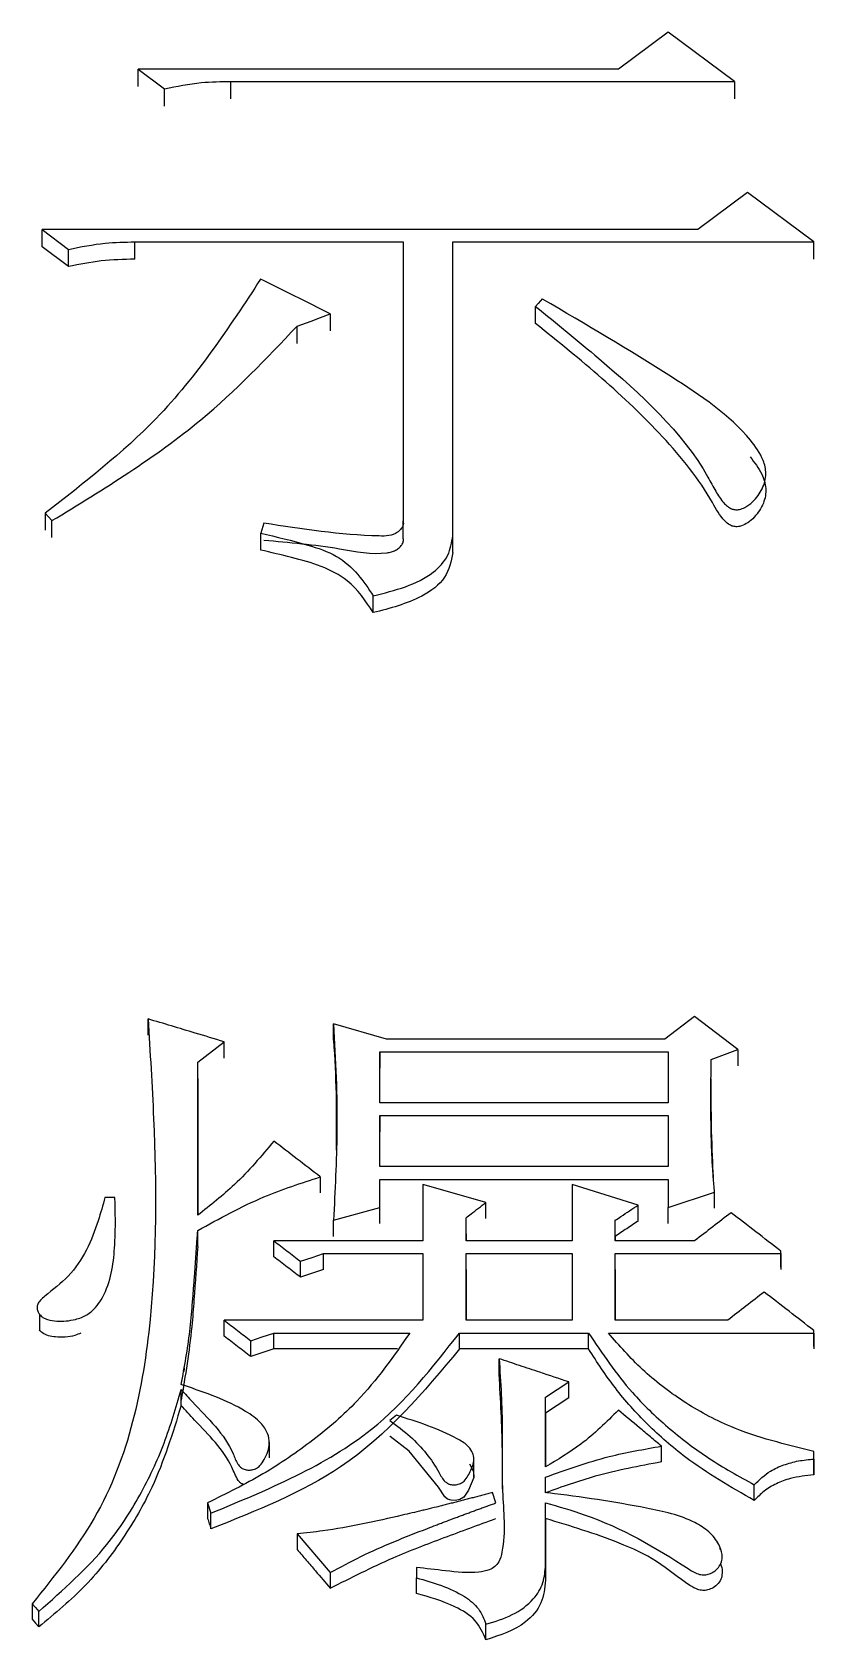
# Model space of a CAD drawing. Header units: millimetres. Extents: x 2028 to 4172, y 863 to 2379.
# Drawn here: x 2530.63 to 2533.18, y 2188.14 to 2193.39 of the extents above; entities that cross this region are included whole.
import ezdxf

# ---------------------------------------------------------------- set-up
doc = ezdxf.new("R2010")
doc.units = ezdxf.units.MM

msp = doc.modelspace()

# ---------------------------------------------------------------- linework, layer by layer
at = {"color": 7, "linetype": 'Continuous', "lineweight": 25}
for p, q in [((2532.7026, 2193.386), (2532.5403, 2193.2656)), ((2532.9189, 2193.2254), (2532.7026, 2193.386)), ((2530.9718, 2193.2656), (2531.0584, 2193.2013)), ((2530.9718, 2193.2086), (2530.9718, 2193.2656)), ((2531.2747, 2193.2254), (2532.9189, 2193.2254)), ((2531.2747, 2193.1685), (2531.2747, 2193.2254)), ((2532.9189, 2193.2254), (2532.9189, 2193.1685)), ((2531.0584, 2193.1444), (2531.0584, 2193.2013)), ((2532.9622, 2192.8631), (2532.7999, 2192.742)), ((2533.1786, 2192.7016), (2532.9622, 2192.8631)), ((2530.6581, 2192.742), (2530.7447, 2192.6774)), ((2532.7999, 2192.742), (2530.6581, 2192.742)), ((2530.6581, 2192.6857), (2530.6581, 2192.742)), ((2530.961, 2192.7016), (2531.8372, 2192.7016)), ((2530.961, 2192.6453), (2530.961, 2192.7016)), ((2531.8372, 2192.7016), (2531.8372, 2191.7921)), ((2531.9995, 2192.7016), (2533.1786, 2192.7016)), ((2531.9995, 2191.7431), (2531.9995, 2192.7016)), ((2531.9995, 2192.6453), (2531.9995, 2192.7016)), ((2533.1786, 2192.6453), (2533.1786, 2192.7016)), ((2530.7447, 2192.6209), (2530.6581, 2192.6855)), ((2530.7447, 2192.6211), (2530.7447, 2192.6774)), ((2532.27, 2192.4351), (2532.27, 2192.4913)), ((2531.5992, 2192.4669), (2531.5992, 2192.411)), ((2531.4909, 2192.3705), (2531.4909, 2192.4264)), ((2530.6689, 2191.8166), (2530.6905, 2191.7922)), ((2530.6689, 2191.8166), (2530.6689, 2191.7613)), ((2530.6905, 2191.737), (2530.6905, 2191.7922)), ((2531.3829, 2191.7839), (2531.3721, 2191.7513)), ((2531.8372, 2191.7368), (2531.8372, 2191.7921)), ((2531.9995, 2191.6879), (2531.9995, 2191.7431)), ((2531.7399, 2191.4922), (2531.7399, 2191.547)), ((2531.0042, 2190.1134), (2531.0042, 2190.1666)), ((2531.7831, 2190.1002), (2531.6101, 2190.15)), ((2531.6101, 2190.0968), (2531.6101, 2190.15)), ((2532.7892, 2190.1749), (2532.6918, 2190.1002)), ((2532.9298, 2190.067), (2532.7892, 2190.1749)), ((2531.1666, 2190.0255), (2531.2531, 2190.0919)), ((2531.2531, 2190.0389), (2531.2531, 2190.0919)), ((2532.6918, 2190.1002), (2531.7831, 2190.1002)), ((2531.1666, 2189.526), (2531.1666, 2190.0255)), ((2531.1666, 2189.9725), (2531.1666, 2190.0255)), ((2531.7615, 2190.0587), (2532.7026, 2190.0587)), ((2531.7615, 2189.8925), (2531.7615, 2190.0587)), ((2531.7615, 2190.0587), (2531.7615, 2190.0057)), ((2532.7026, 2190.0587), (2532.7026, 2189.8925)), ((2532.8432, 2190.0338), (2532.9298, 2190.067)), ((2532.8432, 2189.9808), (2532.8432, 2190.0338)), ((2532.9298, 2190.067), (2532.9298, 2190.014)), ((2531.1666, 2189.9725), (2531.1666, 2189.5305)), ((2531.7615, 2189.8925), (2531.7615, 2190.0057)), ((2531.6186, 2189.9117), (2531.6186, 2189.7378)), ((2532.7026, 2189.8925), (2531.7615, 2189.8925)), ((2531.7615, 2189.851), (2532.7026, 2189.851)), ((2531.7615, 2189.6845), (2531.7615, 2189.851)), ((2531.7615, 2189.851), (2531.7615, 2189.7982)), ((2532.7026, 2189.851), (2532.7026, 2189.6845)), ((2531.7615, 2189.6845), (2531.7615, 2189.7982)), ((2532.7026, 2189.6845), (2531.7615, 2189.6845)), ((2531.5668, 2189.6511), (2531.5668, 2189.5987)), ((2531.7615, 2189.6428), (2532.7026, 2189.6428)), ((2531.7615, 2189.5511), (2531.7615, 2189.6428)), ((2531.7615, 2189.5903), (2531.7615, 2189.6428)), ((2531.9021, 2189.6261), (2531.9021, 2189.4426)), ((2532.3889, 2189.6261), (2532.3889, 2189.4426)), ((2532.7026, 2189.6428), (2532.7026, 2189.5511)), ((2532.7026, 2189.5511), (2532.8541, 2189.6011)), ((2532.8541, 2189.5487), (2532.8541, 2189.6011)), ((2530.8961, 2189.5844), (2530.8636, 2189.5844)), ((2531.6101, 2189.5094), (2531.7615, 2189.5511)), ((2531.7615, 2189.4987), (2531.7615, 2189.5903)), ((2531.7615, 2189.4987), (2531.7615, 2189.5511)), ((2532.1077, 2189.5154), (2532.1077, 2189.5678)), ((2532.6053, 2189.5071), (2532.6053, 2189.5594)), ((2532.7026, 2189.4987), (2532.7026, 2189.5511)), ((2530.898, 2189.5073), (2530.898, 2189.5077)), ((2531.6101, 2189.4571), (2531.6101, 2189.5094)), ((2532.0428, 2189.4426), (2532.0428, 2189.5177)), ((2532.0428, 2189.4654), (2532.0428, 2189.5177)), ((2532.5295, 2189.4426), (2532.5295, 2189.5094)), ((2532.5295, 2189.4571), (2532.5295, 2189.5094)), ((2531.1666, 2189.4237), (2531.1666, 2189.476)), ((2531.9021, 2189.4426), (2531.4154, 2189.4426)), ((2531.4154, 2189.3904), (2531.4154, 2189.4426)), ((2532.0428, 2189.4654), (2532.0428, 2189.4426)), ((2532.3889, 2189.4426), (2532.0428, 2189.4426)), ((2532.5295, 2189.4571), (2532.5295, 2189.4426)), ((2532.7892, 2189.4426), (2532.5295, 2189.4426)), ((2531.5776, 2189.4008), (2531.9021, 2189.4008)), ((2531.5776, 2189.3487), (2531.5776, 2189.4008)), ((2531.9021, 2189.4008), (2531.9021, 2189.1834)), ((2532.0428, 2189.4008), (2532.3889, 2189.4008)), ((2532.0428, 2189.1834), (2532.0428, 2189.4008)), ((2532.0428, 2189.3487), (2532.0428, 2189.4008)), ((2532.3889, 2189.4008), (2532.3889, 2189.1834)), ((2532.5295, 2189.4008), (2533.0704, 2189.4008)), ((2532.5295, 2189.1834), (2532.5295, 2189.4008)), ((2532.5295, 2189.3487), (2532.5295, 2189.4008)), ((2533.0704, 2189.4008), (2533.0704, 2189.4092)), ((2533.0704, 2189.357), (2533.0704, 2189.4092)), ((2533.0704, 2189.4008), (2533.0704, 2189.3487)), ((2531.5019, 2189.3236), (2531.5019, 2189.3758)), ((2531.5776, 2189.3487), (2531.5019, 2189.3236)), ((2532.0428, 2189.3487), (2532.0428, 2189.1834)), ((2532.5295, 2189.3487), (2532.5295, 2189.1834)), ((2530.6495, 2189.2037), (2530.6495, 2189.1515)), ((2531.9021, 2189.1834), (2531.2531, 2189.1834)), ((2532.3889, 2189.1834), (2532.0428, 2189.1834)), ((2532.8973, 2189.1834), (2532.5295, 2189.1834)), ((2531.4154, 2189.1416), (2531.8588, 2189.1416)), ((2531.4154, 2189.0897), (2531.4154, 2189.1416)), ((2532.0211, 2189.1416), (2532.443, 2189.1416)), ((2532.0211, 2189.0897), (2532.0211, 2189.1416)), ((2532.443, 2189.0897), (2532.443, 2189.1416)), ((2532.5079, 2189.1416), (2533.1786, 2189.1416)), ((2533.1786, 2189.1416), (2533.1786, 2189.1499)), ((2533.1786, 2189.0981), (2533.1786, 2189.1499)), ((2533.1786, 2189.1416), (2533.1786, 2189.0897)), ((2531.3396, 2189.0646), (2531.3396, 2189.1164)), ((2531.4154, 2189.0897), (2531.3396, 2189.0646)), ((2531.8186, 2189.0897), (2531.4154, 2189.0897)), ((2532.443, 2189.0897), (2532.0211, 2189.0897)), ((2532.1509, 2189.0061), (2532.1509, 2189.0578)), ((2532.3024, 2188.932), (2532.3781, 2188.9823)), ((2532.3781, 2188.9307), (2532.3781, 2188.9823)), ((2531.1125, 2188.9056), (2531.1125, 2188.9572)), ((2532.3024, 2188.7053), (2532.3024, 2188.932)), ((2532.3024, 2188.8805), (2532.3024, 2188.932)), ((2532.3781, 2188.9307), (2532.3024, 2188.8805)), ((2531.8157, 2188.8733), (2531.794, 2188.8565)), ((2532.3024, 2188.8805), (2532.3024, 2188.7053)), ((2531.4004, 2188.7345), (2531.4004, 2188.7861)), ((2532.681, 2188.7211), (2532.681, 2188.7725)), ((2532.0679, 2188.6718), (2532.0679, 2188.7234)), ((2533.1786, 2188.7305), (2533.1786, 2188.7557)), ((2533.1786, 2188.7305), (2533.1786, 2188.6792)), ((2532.3024, 2188.6211), (2532.3024, 2188.6716)), ((2532.3024, 2188.6204), (2532.3024, 2188.6716)), ((2532.1401, 2188.5875), (2532.1293, 2188.6212)), ((2532.9839, 2188.5952), (2532.9839, 2188.6464)), ((2531.199, 2188.5875), (2531.2098, 2188.5539)), ((2531.2098, 2188.5028), (2531.2098, 2188.5539)), ((2532.3024, 2188.3853), (2532.3024, 2188.5875)), ((2532.3024, 2188.5364), (2532.3024, 2188.5875)), ((2532.3024, 2188.5364), (2532.3024, 2188.3345)), ((2531.4911, 2188.4865), (2531.5993, 2188.3601)), ((2531.4911, 2188.4865), (2531.4911, 2188.4355)), ((2532.8731, 2188.4359), (2532.8731, 2188.4405)), ((2531.5993, 2188.3601), (2531.5993, 2188.3092)), ((2531.8805, 2188.3768), (2531.8805, 2188.3432)), ((2531.8805, 2188.2924), (2531.8805, 2188.3432)), ((2532.3024, 2188.3853), (2532.3024, 2188.3345)), ((2530.6258, 2188.2587), (2530.6258, 2188.208)), ((2530.6473, 2188.1828), (2530.6473, 2188.2335)), ((2532.1077, 2188.1407), (2532.1077, 2188.1913))]:
    msp.add_line(p, q, dxfattribs=at)
at = {"color": 7, "linetype": 'Continuous', "lineweight": 25, "flags": 128}
for points in [[(2532.5403, 2193.2656), (2531.9934, 2193.2656), (2530.9718, 2193.2656)], [(2532.2916, 2192.5156), (2532.2861, 2192.5094), (2532.278, 2192.5004), (2532.2699, 2192.4913)], [(2531.491, 2192.4264), (2531.5366, 2192.4435), (2531.5679, 2192.4552), (2531.5992, 2192.4669)], [(2531.3721, 2191.6962), (2531.3721, 2191.7185), (2531.3721, 2191.7349), (2531.3721, 2191.7513)], [(2532.1077, 2189.5678), (2532.0049, 2189.5969), (2531.9021, 2189.6261)], [(2532.6053, 2189.5594), (2532.4971, 2189.5928), (2532.3889, 2189.6261)], [(2531.5019, 2189.3758), (2531.5398, 2189.3883), (2531.5776, 2189.4008)], [(2531.2531, 2189.1315), (2531.2531, 2189.1445), (2531.2531, 2189.1575), (2531.2531, 2189.1704), (2531.2531, 2189.1834)], [(2531.3396, 2189.1164), (2531.3775, 2189.129), (2531.4154, 2189.1416)], [(2532.054, 2188.7152), (2532.0669, 2188.6897), (2532.0677, 2188.6702), (2532.0511, 2188.6286), (2532.035, 2188.6065), (2532.023, 2188.599), (2532.0088, 2188.5955), (2531.9937, 2188.5962), (2531.9824, 2188.6002), (2531.9733, 2188.6071), (2531.9527, 2188.6386), (2531.8568, 2188.7558), (2531.7947, 2188.8046), (2531.794, 2188.8051), (2531.794, 2188.8051)], [(2533.1786, 2188.7044), (2533.1786, 2188.7215), (2533.1786, 2188.7386), (2533.1786, 2188.7557)], [(2533.1786, 2188.6792), (2533.1786, 2188.6878), (2533.1786, 2188.6933), (2533.1786, 2188.6989), (2533.1786, 2188.7044)], [(2531.199, 2188.5875), (2531.199, 2188.5665), (2531.199, 2188.5514), (2531.199, 2188.5364)], [(2530.6258, 2188.2587), (2530.6366, 2188.2461), (2530.6473, 2188.2335)], [(2530.6258, 2188.208), (2530.6312, 2188.2017), (2530.6366, 2188.1954), (2530.6473, 2188.1828)]]:
    msp.add_lwpolyline(points, dxfattribs=at)
at = {"color": 7, "linetype": 'Continuous', "lineweight": 25}
for points, knots in [([(2531.0584, 2193.2013), (2531.0981, 2193.2093), (2531.1693, 2193.2236), (2531.2424, 2193.2249), (2531.2747, 2193.2254)], [0, 0, 0, 0, 0.5588349, 1, 1, 1, 1]), ([(2530.7447, 2192.6774), (2530.7844, 2192.6854), (2530.8556, 2192.6998), (2530.9287, 2192.701), (2530.961, 2192.7016)], [0, 0, 0, 0, 0.558835, 1, 1, 1, 1]), ([(2530.961, 2192.6452), (2530.9243, 2192.6444), (2530.8511, 2192.6429), (2530.7801, 2192.6283), (2530.7447, 2192.6209)], [0, 0, 0, 0, 0.501146, 1, 1, 1, 1]), ([(2531.372, 2192.5803), (2531.2683, 2192.4224), (2531.0815, 2192.1377), (2530.796, 2191.9155), (2530.6689, 2191.8166)], [0, 0, 0, 0, 0.554743, 1, 1, 1, 1]), ([(2531.5992, 2192.4669), (2531.5704, 2192.4813), (2531.5181, 2192.5074), (2531.4424, 2192.5452), (2531.3955, 2192.5686), (2531.372, 2192.5803)], [0, 0, 0, 0, 0.380598, 0.690299, 1, 1, 1, 1]), ([(2532.27, 2192.4913), (2532.339, 2192.4351), (2532.5469, 2192.2657), (2532.7637, 2192.0679), (2532.8563, 2191.89), (2532.8768, 2191.8575), (2532.8959, 2191.8385), (2532.9093, 2191.83), (2532.9234, 2191.8272), (2532.9379, 2191.8286), (2532.9579, 2191.8364), (2532.9857, 2191.858), (2533.0129, 2191.8954), (2533.0257, 2191.9435), (2533.0125, 2191.9998), (2532.9272, 2192.121), (2532.6717, 2192.2928), (2532.434, 2192.4323), (2532.2919, 2192.5154), (2532.2916, 2192.5156)], [0, 0, 0, 0, 0.129751, 0.390615, 0.417722, 0.440785, 0.449026, 0.457344, 0.462695, 0.468033, 0.476543, 0.491684, 0.518141, 0.545407, 0.56857, 0.608449, 0.76773, 0.999424, 1, 1, 1, 1]), ([(2532.9704, 2192.0002), (2532.9844, 2191.982), (2533.0088, 2191.9504), (2533.0254, 2191.8974), (2533.0165, 2191.8472), (2532.9918, 2191.8097), (2532.965, 2191.7859), (2532.9457, 2191.7755), (2532.9287, 2191.7718), (2532.9151, 2191.773), (2532.9006, 2191.7795), (2532.8734, 2191.8033), (2532.8191, 2191.9093), (2532.6897, 2192.0686), (2532.4886, 2192.2593), (2532.343, 2192.3764), (2532.27, 2192.4351)], [0, 0, 0, 0, 0.056587, 0.098625, 0.141053, 0.187023, 0.208835, 0.226448, 0.236596, 0.246842, 0.255499, 0.27218, 0.331955, 0.555309, 0.776815, 1, 1, 1, 1]), ([(2530.6905, 2191.7922), (2530.8601, 2191.8956), (2531.1606, 2192.0789), (2531.3907, 2192.321), (2531.491, 2192.4265)], [0, 0, 0, 0, 0.564156, 1, 1, 1, 1]), ([(2531.3721, 2191.7513), (2531.4236, 2191.7392), (2531.5081, 2191.7195), (2531.6226, 2191.6817), (2531.6923, 2191.6187), (2531.7241, 2191.5707), (2531.7399, 2191.547)], [0, 0, 0, 0, 0.34927, 0.57275, 0.788452, 1, 1, 1, 1]), ([(2531.837, 2191.792), (2531.8375, 2191.7891), (2531.8387, 2191.7832), (2531.8362, 2191.7732), (2531.8297, 2191.763), (2531.8153, 2191.7507), (2531.7906, 2191.7415), (2531.6421, 2191.7441), (2531.5073, 2191.7648), (2531.3829, 2191.7839)], [0, 0, 0, 0, 0.021761, 0.042896, 0.073473, 0.104863, 0.166644, 0.230755, 1, 1, 1, 1]), ([(2531.3829, 2191.7287), (2531.465, 2191.7215), (2531.5985, 2191.7099), (2531.7386, 2191.6794), (2531.7995, 2191.6898), (2531.813, 2191.6951), (2531.8247, 2191.703), (2531.8336, 2191.7129), (2531.8377, 2191.7226), (2531.8384, 2191.7307), (2531.8374, 2191.7347), (2531.837, 2191.7368)], [0, 0, 0, 0, 0.505401, 0.821161, 0.85106, 0.880945, 0.911279, 0.941153, 0.970244, 0.984887, 1, 1, 1, 1]), ([(2531.7399, 2191.547), (2531.8112, 2191.5648), (2531.9094, 2191.5893), (2531.9891, 2191.6764), (2531.996, 2191.7211), (2531.9995, 2191.7431)], [0, 0, 0, 0, 0.574617, 0.790317, 1, 1, 1, 1]), ([(2531.7399, 2191.492), (2531.7153, 2191.5298), (2531.6743, 2191.5927), (2531.5704, 2191.6461), (2531.4726, 2191.673), (2531.4056, 2191.6884), (2531.3721, 2191.6961)], [0, 0, 0, 0, 0.328257, 0.547892, 0.773338, 1, 1, 1, 1]), ([(2531.9995, 2191.6879), (2531.9939, 2191.6597), (2531.9825, 2191.6021), (2531.8826, 2191.5288), (2531.7946, 2191.5061), (2531.7399, 2191.492)], [0, 0, 0, 0, 0.266546, 0.544071, 1, 1, 1, 1]), ([(2531.0042, 2190.1666), (2531.011, 2190.058), (2531.0313, 2189.7325), (2531.0338, 2189.1865), (2530.9203, 2188.625), (2530.6988, 2188.3494), (2530.6259, 2188.2587)], [0, 0, 0, 0, 0.1662225, 0.4984072, 0.8349853, 1, 1, 1, 1]), ([(2531.2531, 2190.0919), (2531.2214, 2190.1014), (2531.164, 2190.1186), (2531.0811, 2190.1435), (2531.0299, 2190.1589), (2531.0043, 2190.1666)], [0, 0, 0, 0, 0.382595, 0.691297, 1, 1, 1, 1]), ([(2531.6101, 2190.15), (2531.6133, 2190.0917), (2531.6198, 2189.9752), (2531.6229, 2189.7616), (2531.615, 2189.6062), (2531.6101, 2189.5094)], [0, 0, 0, 0, 0.273666, 0.547375, 1, 1, 1, 1]), ([(2531.6101, 2190.0968), (2531.6136, 2190.0386), (2531.6173, 2189.9765), (2531.6183, 2189.9142), (2531.6184, 2189.9103)], [0, 0, 0, 0, 0.937412, 1, 1, 1, 1]), ([(2532.8541, 2189.6011), (2532.8527, 2189.6176), (2532.8507, 2189.6423), (2532.8466, 2189.7), (2532.8446, 2189.7454), (2532.8435, 2189.7866), (2532.8432, 2189.799), (2532.843, 2189.8113), (2532.8428, 2189.8237), (2532.8426, 2189.836), (2532.8425, 2189.8484), (2532.8424, 2189.8608), (2532.8423, 2189.8772), (2532.8423, 2189.8937), (2532.8423, 2189.9102), (2532.8423, 2189.9225), (2532.8423, 2189.9328), (2532.8424, 2189.9411), (2532.8424, 2189.9493), (2532.8425, 2189.9575), (2532.8426, 2189.9658), (2532.8426, 2189.9719), (2532.8427, 2189.9781), (2532.8427, 2189.9843), (2532.8428, 2189.9905), (2532.8428, 2189.9966), (2532.8429, 2190.0028), (2532.843, 2190.009), (2532.843, 2190.0151), (2532.8431, 2190.0234), (2532.8432, 2190.0296), (2532.8432, 2190.0338)], [0, 0, 0, 0, 0.114246, 0.171369, 0.39989, 0.428452, 0.457013, 0.485575, 0.514136, 0.542697, 0.571259, 0.59982, 0.628382, 0.685505, 0.714066, 0.742627, 0.771189, 0.785469, 0.79975, 0.828312, 0.842592, 0.856873, 0.871154, 0.885434, 0.899715, 0.913996, 0.928276, 0.942557, 0.956838, 0.971119, 1, 1, 1, 1]), ([(2532.8505, 2189.6494), (2532.8505, 2189.6494), (2532.8505, 2189.6494), (2532.8505, 2189.6503), (2532.8487, 2189.6854), (2532.8446, 2189.7825), (2532.8435, 2189.8816), (2532.8433, 2189.9364), (2532.8432, 2189.9617), (2532.8432, 2189.9677), (2532.8432, 2189.9703), (2532.8432, 2189.9707), (2532.8432, 2189.9708)], [0, 0, 0, 0, 0.00255, 0.007632, 0.020222, 0.476157, 0.750202, 0.924211, 0.964421, 0.979196, 0.990878, 1, 1, 1, 1]), ([(2531.4153, 2189.7677), (2531.3744, 2189.7191), (2531.3007, 2189.6315), (2531.2078, 2189.5585), (2531.1666, 2189.526)], [0, 0, 0, 0, 0.556386, 1, 1, 1, 1]), ([(2531.5668, 2189.6511), (2531.5416, 2189.6706), (2531.4911, 2189.7095), (2531.4406, 2189.7483), (2531.4153, 2189.7677)], [0, 0, 0, 0, 0.500003, 1, 1, 1, 1]), ([(2531.1666, 2189.476), (2531.2372, 2189.515), (2531.3637, 2189.5851), (2531.5045, 2189.6309), (2531.5668, 2189.6511)], [0, 0, 0, 0, 0.5578888, 1, 1, 1, 1]), ([(2530.8636, 2189.5844), (2530.8566, 2189.559), (2530.8319, 2189.4693), (2530.7791, 2189.3485), (2530.688, 2189.2792), (2530.6532, 2189.2499), (2530.6438, 2189.2371), (2530.6411, 2189.2244), (2530.6434, 2189.2127), (2530.65, 2189.2016), (2530.6611, 2189.1918), (2530.6803, 2189.1832), (2530.7168, 2189.1785), (2530.7615, 2189.1825), (2530.8057, 2189.1992), (2530.841, 2189.2306), (2530.8853, 2189.3093), (2530.8988, 2189.4334), (2530.8979, 2189.5359), (2530.8961, 2189.584), (2530.8961, 2189.5844)], [0, 0, 0, 0, 0.0801741, 0.2833022, 0.3768882, 0.3951622, 0.4106034, 0.4221834, 0.4337475, 0.4459485, 0.4596218, 0.4747566, 0.5015385, 0.5546435, 0.5898789, 0.6251459, 0.6851674, 0.8527528, 0.9985461, 1, 1, 1, 1]), ([(2532.0428, 2189.5177), (2532.0482, 2189.5219), (2532.0617, 2189.5323), (2532.0833, 2189.549), (2532.0996, 2189.5615), (2532.1077, 2189.5678)], [0, 0, 0, 0, 0.250001, 0.625, 1, 1, 1, 1]), ([(2532.5295, 2189.5094), (2532.5359, 2189.5135), (2532.5516, 2189.524), (2532.5769, 2189.5407), (2532.5958, 2189.5532), (2532.6053, 2189.5594)], [0, 0, 0, 0, 0.250001, 0.625, 1, 1, 1, 1]), ([(2532.6053, 2189.5071), (2532.5926, 2189.4987), (2532.5674, 2189.4821), (2532.5422, 2189.4654), (2532.5295, 2189.4571)], [0, 0, 0, 0, 0.4999968, 1, 1, 1, 1]), ([(2532.9081, 2189.5344), (2532.8883, 2189.5191), (2532.8487, 2189.4885), (2532.809, 2189.4579), (2532.7892, 2189.4426)], [0, 0, 0, 0, 0.4999996, 1, 1, 1, 1]), ([(2533.0704, 2189.4092), (2533.0434, 2189.4301), (2532.9893, 2189.4718), (2532.9352, 2189.5135), (2532.9081, 2189.5344)], [0, 0, 0, 0, 0.499999, 1, 1, 1, 1]), ([(2531.1125, 2188.974), (2531.1232, 2189.0317), (2531.1394, 2189.1182), (2531.147, 2189.2127), (2531.1504, 2189.2527), (2531.1516, 2189.2672), (2531.1524, 2189.2781), (2531.1533, 2189.2889), (2531.1541, 2189.2998), (2531.1548, 2189.3089), (2531.1555, 2189.318), (2531.1561, 2189.3252), (2531.1566, 2189.3325), (2531.1571, 2189.3397), (2531.1577, 2189.347), (2531.1583, 2189.3561), (2531.1588, 2189.3633), (2531.1595, 2189.3724), (2531.16, 2189.3796), (2531.1605, 2189.3869), (2531.161, 2189.3941), (2531.1615, 2189.4014), (2531.1621, 2189.4105), (2531.1626, 2189.4177), (2531.1632, 2189.4268), (2531.1637, 2189.434), (2531.1643, 2189.4431), (2531.1648, 2189.4503), (2531.1653, 2189.4576), (2531.1659, 2189.4655), (2531.1663, 2189.4717), (2531.1666, 2189.476)], [0, 0, 0, 0, 0.346641, 0.519778, 0.56306, 0.584702, 0.606343, 0.627984, 0.649625, 0.671267, 0.682087, 0.703729, 0.714549, 0.72537, 0.747011, 0.757832, 0.779473, 0.790294, 0.811935, 0.822756, 0.833576, 0.855218, 0.866038, 0.887679, 0.8985, 0.920141, 0.930962, 0.952603, 0.963424, 0.974244, 1, 1, 1, 1]), ([(2531.4154, 2189.4426), (2531.4298, 2189.4314), (2531.4586, 2189.4092), (2531.4875, 2189.3869), (2531.5019, 2189.3758)], [0, 0, 0, 0, 0.499999, 1, 1, 1, 1]), ([(2531.1666, 2189.4237), (2531.1625, 2189.3657), (2531.1565, 2189.2787), (2531.1439, 2189.1111), (2531.1258, 2189.0023), (2531.1125, 2188.9224)], [0, 0, 0, 0, 0.346763, 0.520146, 1, 1, 1, 1]), ([(2531.5019, 2189.3236), (2531.4875, 2189.3348), (2531.4586, 2189.357), (2531.4298, 2189.3792), (2531.4154, 2189.3904)], [0, 0, 0, 0, 0.499998, 1, 1, 1, 1]), ([(2533.0163, 2189.2755), (2532.9965, 2189.2601), (2532.9568, 2189.2295), (2532.9172, 2189.1988), (2532.8973, 2189.1834)], [0, 0, 0, 0, 0.5, 1, 1, 1, 1]), ([(2533.1786, 2189.1499), (2533.1515, 2189.1709), (2533.0975, 2189.2127), (2533.0434, 2189.2545), (2533.0163, 2189.2755)], [0, 0, 0, 0, 0.499999, 1, 1, 1, 1]), ([(2531.2531, 2189.1834), (2531.2675, 2189.1723), (2531.2964, 2189.1499), (2531.3252, 2189.1276), (2531.3396, 2189.1164)], [0, 0, 0, 0, 0.499999, 1, 1, 1, 1]), ([(2530.785, 2189.1417), (2530.7786, 2189.1389), (2530.7531, 2189.1278), (2530.7152, 2189.1267), (2530.6795, 2189.1318), (2530.6605, 2189.1395), (2530.6528, 2189.1482), (2530.6497, 2189.1516)], [0, 0, 0, 0, 0.148468, 0.585965, 0.740537, 0.896744, 1, 1, 1, 1]), ([(2531.8588, 2189.1416), (2531.8053, 2189.0648), (2531.7164, 2188.9374), (2531.5449, 2188.7893), (2531.3812, 2188.6779), (2531.26, 2188.6178), (2531.199, 2188.5875)], [0, 0, 0, 0, 0.333002, 0.552476, 0.774971, 1, 1, 1, 1]), ([(2531.2098, 2188.5539), (2531.3983, 2188.632), (2531.7298, 2188.7693), (2531.9333, 2189.0293), (2532.0211, 2189.1416)], [0, 0, 0, 0, 0.568507, 1, 1, 1, 1]), ([(2531.3396, 2189.0646), (2531.3252, 2189.0758), (2531.2964, 2189.0981), (2531.2675, 2189.1204), (2531.2531, 2189.1315)], [0, 0, 0, 0, 0.499999, 1, 1, 1, 1]), ([(2532.443, 2189.1416), (2532.4876, 2189.0752), (2532.5614, 2188.9652), (2532.6999, 2188.8323), (2532.8331, 2188.7303), (2532.9334, 2188.6745), (2532.9839, 2188.6464)], [0, 0, 0, 0, 0.3338091, 0.553089, 0.7752188, 1, 1, 1, 1]), ([(2533.1786, 2188.7557), (2533.0857, 2188.7781), (2532.9337, 2188.8148), (2532.7495, 2188.9158), (2532.6147, 2189.0192), (2532.5433, 2189.101), (2532.5079, 2189.1416)], [0, 0, 0, 0, 0.347456, 0.568585, 0.785979, 1, 1, 1, 1]), ([(2532.0211, 2189.0897), (2531.9038, 2188.9491), (2531.6905, 2188.6935), (2531.3589, 2188.562), (2531.2098, 2188.5028)], [0, 0, 0, 0, 0.550322, 1, 1, 1, 1]), ([(2532.9839, 2188.5952), (2532.9069, 2188.6396), (2532.7809, 2188.7122), (2532.6341, 2188.8412), (2532.5269, 2188.9599), (2532.4709, 2189.0466), (2532.443, 2189.0897)], [0, 0, 0, 0, 0.3460616, 0.5666401, 0.7845076, 1, 1, 1, 1]), ([(2531.1217, 2189.0168), (2531.1217, 2189.0168), (2531.1217, 2189.017), (2531.1223, 2189.0203), (2531.1232, 2189.0246), (2531.1238, 2189.0279)], [0, 0, 0, 0, 0.077285, 0.286179, 1, 1, 1, 1]), ([(2532.1509, 2189.0578), (2532.1558, 2188.9803), (2532.1647, 2188.8366), (2532.1563, 2188.6264), (2532.1744, 2188.4818), (2532.1537, 2188.3986), (2532.1376, 2188.3788), (2532.1152, 2188.3666), (2532.0605, 2188.3561), (2531.98, 2188.3654), (2531.9123, 2188.3732), (2531.8805, 2188.3768)], [0, 0, 0, 0, 0.256994, 0.476109, 0.695219, 0.732033, 0.752358, 0.772757, 0.805752, 0.908876, 1, 1, 1, 1]), ([(2532.3781, 2188.9823), (2532.3467, 2188.9928), (2532.2932, 2189.0106), (2532.2174, 2189.0357), (2532.1731, 2189.0504), (2532.1509, 2189.0578)], [0, 0, 0, 0, 0.414509, 0.7072526, 1, 1, 1, 1]), ([(2531.1125, 2188.9572), (2531.1246, 2188.9438), (2531.1854, 2188.877), (2531.2648, 2188.8024), (2531.2923, 2188.7207), (2531.3056, 2188.7035), (2531.3175, 2188.6969), (2531.3309, 2188.6942), (2531.3449, 2188.695), (2531.3586, 2188.6999), (2531.373, 2188.7113), (2531.3897, 2188.7385), (2531.4039, 2188.7745), (2531.396, 2188.8168), (2531.3706, 2188.8545), (2531.2827, 2188.9157), (2531.1883, 2188.9477), (2531.1161, 2188.9727), (2531.1125, 2188.974)], [0, 0, 0, 0, 0.066061, 0.330698, 0.377872, 0.393648, 0.409584, 0.423627, 0.439084, 0.455682, 0.472085, 0.502894, 0.574478, 0.61493, 0.665656, 0.740076, 0.987057, 1, 1, 1, 1]), ([(2532.1614, 2188.6335), (2532.1617, 2188.6755), (2532.1624, 2188.8), (2532.1555, 2188.9239), (2532.1509, 2189.0061)], [0, 0, 0, 0, 0.337144, 1, 1, 1, 1]), ([(2530.6473, 2188.2335), (2530.7266, 2188.3032), (2530.8563, 2188.4173), (2530.9807, 2188.6106), (2531.0612, 2188.7806), (2531.0954, 2188.8985), (2531.1125, 2188.9572)], [0, 0, 0, 0, 0.345608, 0.56562, 0.783503, 1, 1, 1, 1]), ([(2531.1125, 2188.9056), (2531.0846, 2188.815), (2531.0386, 2188.6651), (2530.9258, 2188.4702), (2530.8053, 2188.3139), (2530.7002, 2188.2268), (2530.6473, 2188.1828)], [0, 0, 0, 0, 0.334701, 0.553509, 0.775023, 1, 1, 1, 1]), ([(2531.3146, 2188.6482), (2531.3118, 2188.6495), (2531.3053, 2188.6525), (2531.2909, 2188.6712), (2531.2642, 2188.7495), (2531.1853, 2188.8248), (2531.1269, 2188.8896), (2531.1125, 2188.9056)], [0, 0, 0, 0, 0.025812, 0.060648, 0.209585, 0.805129, 1, 1, 1, 1]), ([(2531.794, 2188.8565), (2531.8169, 2188.8395), (2531.8606, 2188.807), (2531.9143, 2188.7494), (2531.9493, 2188.6989), (2531.967, 2188.6616), (2531.9848, 2188.6494), (2531.9972, 2188.6462), (2532.0109, 2188.6463), (2532.0248, 2188.6501), (2532.039, 2188.6598), (2532.0531, 2188.6817), (2532.0658, 2188.7071), (2532.0697, 2188.7354), (2532.062, 2188.7565), (2532.0448, 2188.7791), (2531.9955, 2188.8079), (2531.9182, 2188.8411), (2531.85, 2188.8625), (2531.8157, 2188.8733)], [0, 0, 0, 0, 0.117411, 0.224515, 0.331514, 0.385099, 0.401502, 0.417942, 0.434593, 0.453955, 0.473463, 0.503457, 0.565825, 0.597867, 0.629903, 0.663788, 0.718191, 0.858064, 1, 1, 1, 1]), ([(2532.5403, 2188.8901), (2532.5012, 2188.8512), (2532.4308, 2188.7811), (2532.3419, 2188.7286), (2532.3024, 2188.7053)], [0, 0, 0, 0, 0.5551112, 1, 1, 1, 1]), ([(2532.681, 2188.7725), (2532.6689, 2188.7826), (2532.6448, 2188.8027), (2532.598, 2188.8419), (2532.5631, 2188.871), (2532.5404, 2188.8901)], [0, 0, 0, 0, 0.25711, 0.51422, 1, 1, 1, 1]), ([(2532.3024, 2188.6716), (2532.3708, 2188.6962), (2532.4934, 2188.7403), (2532.6235, 2188.7626), (2532.681, 2188.7725)], [0, 0, 0, 0, 0.5585499, 1, 1, 1, 1]), ([(2532.681, 2188.7211), (2532.6082, 2188.7076), (2532.4785, 2188.6834), (2532.3561, 2188.6396), (2532.3024, 2188.6204)], [0, 0, 0, 0, 0.561231, 1, 1, 1, 1]), ([(2532.9839, 2188.6464), (2533.0004, 2188.6626), (2533.028, 2188.6895), (2533.0804, 2188.7124), (2533.1282, 2188.7258), (2533.1618, 2188.7289), (2533.1786, 2188.7305)], [0, 0, 0, 0, 0.330678, 0.55099, 0.77457, 1, 1, 1, 1]), ([(2533.1786, 2188.6792), (2533.1527, 2188.6763), (2533.1101, 2188.6715), (2533.0556, 2188.6513), (2533.0148, 2188.6273), (2532.9941, 2188.6058), (2532.9839, 2188.5952)], [0, 0, 0, 0, 0.3471514, 0.569168, 0.7868569, 1, 1, 1, 1]), ([(2532.1293, 2188.6212), (2532.1267, 2188.6205), (2532.1214, 2188.6191), (2532.1134, 2188.617), (2532.1055, 2188.6149), (2532.0949, 2188.6121), (2532.0843, 2188.6094), (2532.0737, 2188.6066), (2532.0658, 2188.6045), (2532.0552, 2188.6018), (2532.0446, 2188.599), (2532.034, 2188.5963), (2532.026, 2188.5942), (2532.0154, 2188.5915), (2532.0048, 2188.5888), (2531.9915, 2188.5854), (2531.9783, 2188.582), (2531.9623, 2188.578), (2531.9411, 2188.5727), (2531.9198, 2188.5675), (2531.8825, 2188.5584), (2531.7703, 2188.5323), (2531.6353, 2188.5017), (2531.5192, 2188.4895), (2531.4911, 2188.4865)], [0, 0, 0, 0, 0.012619, 0.025237, 0.037856, 0.050474, 0.075711, 0.08833, 0.100948, 0.113567, 0.138804, 0.151422, 0.164041, 0.176659, 0.201896, 0.214515, 0.239752, 0.264989, 0.290226, 0.3407, 0.365937, 0.466887, 0.870929, 1, 1, 1, 1]), ([(2532.3024, 2188.5875), (2532.3449, 2188.5755), (2532.5131, 2188.5281), (2532.6708, 2188.4377), (2532.7882, 2188.3595), (2532.8084, 2188.3526), (2532.8258, 2188.3525), (2532.842, 2188.3571), (2532.8576, 2188.3663), (2532.8713, 2188.3808), (2532.8793, 2188.3995), (2532.8795, 2188.4242), (2532.8674, 2188.4573), (2532.8379, 2188.4949), (2532.7607, 2188.5436), (2532.5795, 2188.5831), (2532.416, 2188.6075), (2532.3055, 2188.6208), (2532.3024, 2188.6211)], [0, 0, 0, 0, 0.099165, 0.391823, 0.413047, 0.4272, 0.439104, 0.450968, 0.464473, 0.480605, 0.498238, 0.5147, 0.543399, 0.586336, 0.629267, 0.752496, 0.993107, 1, 1, 1, 1]), ([(2531.5993, 2188.3601), (2531.6324, 2188.378), (2531.7339, 2188.4331), (2531.8528, 2188.4794), (2531.9402, 2188.5134), (2531.9587, 2188.5204), (2531.9772, 2188.5275), (2531.9935, 2188.5336), (2532.0074, 2188.5388), (2532.0144, 2188.5414), (2532.0237, 2188.5448), (2532.033, 2188.5483), (2532.0423, 2188.5517), (2532.0492, 2188.5543), (2532.0585, 2188.5577), (2532.0679, 2188.5611), (2532.0772, 2188.5646), (2532.0842, 2188.5671), (2532.0935, 2188.5705), (2532.1028, 2188.5739), (2532.1121, 2188.5773), (2532.1191, 2188.5799), (2532.1284, 2188.5833), (2532.1355, 2188.5858), (2532.1401, 2188.5875)], [0, 0, 0, 0, 0.194919, 0.596792, 0.647185, 0.672381, 0.697577, 0.74797, 0.760568, 0.773166, 0.785764, 0.81096, 0.823558, 0.836156, 0.848754, 0.873951, 0.886549, 0.899147, 0.911745, 0.936941, 0.949539, 0.962137, 0.974736, 1, 1, 1, 1]), ([(2531.5993, 2188.3092), (2531.667, 2188.3434), (2531.7876, 2188.4043), (2531.9712, 2188.4747), (2532.0838, 2188.5158), (2532.1401, 2188.5364)], [0, 0, 0, 0, 0.390671, 0.695193, 1, 1, 1, 1]), ([(2532.8729, 2188.3892), (2532.8731, 2188.389), (2532.878, 2188.3813), (2532.8797, 2188.365), (2532.8781, 2188.3427), (2532.8669, 2188.3241), (2532.8509, 2188.3106), (2532.833, 2188.303), (2532.8154, 2188.3011), (2532.7947, 2188.3055), (2532.7424, 2188.3362), (2532.6696, 2188.4011), (2532.5086, 2188.4742), (2532.3832, 2188.512), (2532.3024, 2188.5364)], [0, 0, 0, 0, 0.001452, 0.042027, 0.075255, 0.108643, 0.140012, 0.167054, 0.189667, 0.212296, 0.253614, 0.448848, 0.644465, 1, 1, 1, 1]), ([(2531.4911, 2188.4355), (2531.5011, 2188.4238), (2531.5211, 2188.4005), (2531.5571, 2188.3584), (2531.5832, 2188.328), (2531.5993, 2188.3092)], [0, 0, 0, 0, 0.277089, 0.554178, 1, 1, 1, 1]), ([(2531.8805, 2188.3432), (2531.9356, 2188.3274), (2532.0116, 2188.3055), (2532.0874, 2188.2445), (2532.101, 2188.2088), (2532.1077, 2188.1913)], [0, 0, 0, 0, 0.572071, 0.789697, 1, 1, 1, 1]), ([(2532.1077, 2188.1913), (2532.1372, 2188.2004), (2532.1954, 2188.2183), (2532.2622, 2188.2663), (2532.2978, 2188.3262), (2532.3009, 2188.3657), (2532.3024, 2188.3853)], [0, 0, 0, 0, 0.291567, 0.574035, 0.788626, 1, 1, 1, 1]), ([(2532.1077, 2188.1407), (2532.098, 2188.1628), (2532.0782, 2188.208), (2531.993, 2188.2602), (2531.9235, 2188.2801), (2531.8805, 2188.2924)], [0, 0, 0, 0, 0.267567, 0.547482, 1, 1, 1, 1]), ([(2532.3024, 2188.3345), (2532.2998, 2188.3095), (2532.2947, 2188.2589), (2532.2283, 2188.1803), (2532.1539, 2188.1559), (2532.1077, 2188.1407)], [0, 0, 0, 0, 0.2694188, 0.5458195, 1, 1, 1, 1])]:
    msp.add_open_spline(points, degree=3, knots=knots, dxfattribs=at)
msp.add_open_spline([(2531.199, 2188.5364), (2531.2008, 2188.5308), (2531.2044, 2188.5196), (2531.208, 2188.5084), (2531.2098, 2188.5028)], degree=3, dxfattribs=at)

doc.saveas('drawing.dxf')
